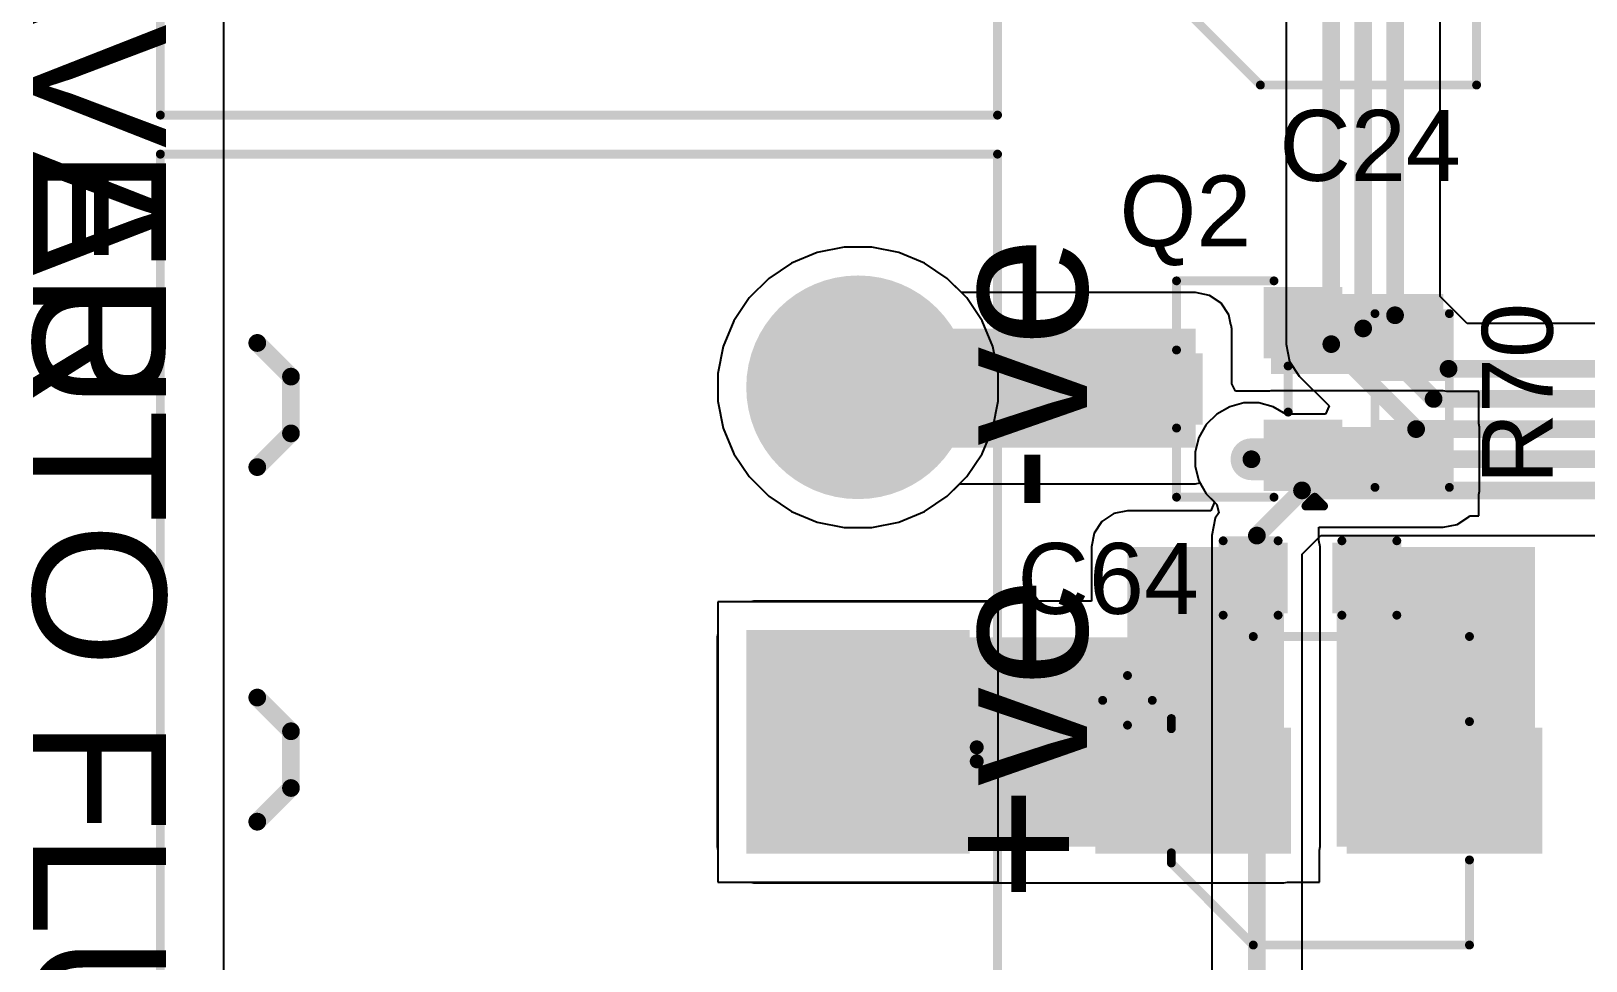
# Model space of a CAD drawing. Header units: millimetres. Extents: x -3 to 5437, y -3 to 5435.
# Drawn here: x -2.76 to 19.53, y 65.99 to 79.31 of the extents above; entities that cross this region are included whole.
import ezdxf

# ---------------------------------------------------------------- set-up
doc = ezdxf.new("R2010")
doc.units = ezdxf.units.MM
for name, color, linetype in [('BottomLayer', 5, 'Continuous'), ('BottomSolder', 6, 'Continuous'), ('MultiLayer', 9, 'Continuous'), ('PadHoleLayer', 156, 'Continuous'), ('TopLayer', 1, 'Continuous'), ('TopOverlay', 2, 'Continuous'), ('TopPaste', 8, 'Continuous'), ('TopSolder', 216, 'Continuous'), ('ViaHoleLayer', 16, 'Continuous')]:
    doc.layers.add(name, color=color, linetype=linetype)
doc.styles.add('Arial', font='', dxfattribs={"height": 0.2})
doc.styles.get('Arial').set_extended_font_data('Arial')

# ---------------------------------------------------------------- blocks, each defined once
blk = doc.blocks.new('____23_118')
at = {"layer": 'TopLayer'}
for points in [[(-0.41, 1.46), (0.41, 1.46), (0.41, 0.54), (-0.41, 0.54)], [(-1.36, -0.54), (-0.54, -0.54), (-0.54, -1.46), (-1.36, -1.46)], [(0.54, -0.54), (1.36, -0.54), (1.36, -1.46), (0.54, -1.46)]]:
    blk.add_hatch(color=1, dxfattribs=at).paths.add_polyline_path(points)
at = {"layer": 'TopPaste'}
for points in [[(-0.41, 1.46), (0.41, 1.46), (0.41, 0.54), (-0.41, 0.54)], [(-1.36, -0.54), (-0.54, -0.54), (-0.54, -1.46), (-1.36, -1.46)], [(0.54, -0.54), (1.36, -0.54), (1.36, -1.46), (0.54, -1.46)]]:
    blk.add_hatch(color=8, dxfattribs=at).paths.add_polyline_path(points)
at = {"layer": 'TopSolder'}
for points in [[(-0.512, 1.562), (0.512, 1.562), (0.512, 0.438), (-0.512, 0.438)], [(-1.462, -0.438), (-0.438, -0.438), (-0.438, -1.562), (-1.462, -1.562)], [(0.438, -0.438), (1.462, -0.438), (1.462, -1.562), (0.438, -1.562)]]:
    blk.add_hatch(color=216, dxfattribs=at).paths.add_polyline_path(points)
at = {"layer": 'TopOverlay', "const_width": 0.127}
for points in [[(-1.549, 0.813), (-1.549, -0.584)], [(-1.549, 0.813), (-0.559, 0.813)], [(0.559, 0.813), (1.549, 0.813)], [(1.549, 0.813), (1.549, -0.584)], [(-0.33, -0.787), (0.33, -0.787)], [(-1.676, -1.041), (-1.549, -1.168)], [(-1.676, -1.041), (-1.676, -1.295)], [(-1.549, -1.168), (-1.676, -1.295)]]:
    blk.add_lwpolyline(points, dxfattribs=at)
at = {"layer": 'TopOverlay', "const_width": 0.0635}
for points in [[(-1.581, 0.813, 1), (-1.518, 0.813, 1)], [(-1.581, 0.813, 1), (-1.518, 0.813, 1)], [(-0.591, 0.813, 1), (-0.527, 0.813, 1)], [(0.527, 0.813, 1), (0.591, 0.813, 1)], [(1.518, 0.813, 1), (1.581, 0.813, 1)], [(1.518, 0.813, 1), (1.581, 0.813, 1)], [(-1.581, -0.584, 1), (-1.518, -0.584, 1)], [(1.518, -0.584, 1), (1.581, -0.584, 1)], [(-0.362, -0.787, 1), (-0.298, -0.787, 1)], [(0.298, -0.787, 1), (0.362, -0.787, 1)], [(-1.708, -1.041, 1), (-1.645, -1.041, 1)], [(-1.708, -1.041, 1), (-1.645, -1.041, 1)], [(-1.581, -1.168, 1), (-1.518, -1.168, 1)], [(-1.581, -1.168, 1), (-1.518, -1.168, 1)], [(-1.708, -1.295, 1), (-1.645, -1.295, 1)], [(-1.708, -1.295, 1), (-1.645, -1.295, 1)]]:
    blk.add_lwpolyline(points, format="xyb", close=True, dxfattribs=at)
blk = doc.blocks.new('RES_0603_130')
at = {"layer": 'TopLayer'}
for points in [[(-0.381, 0.4445), (-0.381, -0.4445), (-1.143, -0.4445), (-1.143, 0.4445)], [(1.143, 0.4445), (1.143, -0.4445), (0.381, -0.4445), (0.381, 0.4445)]]:
    blk.add_hatch(color=1, dxfattribs=at).paths.add_polyline_path(points)
at = {"layer": 'TopPaste'}
for points in [[(-0.381, 0.4445), (-0.381, -0.4445), (-1.143, -0.4445), (-1.143, 0.4445)], [(1.143, 0.4445), (1.143, -0.4445), (0.381, -0.4445), (0.381, 0.4445)]]:
    blk.add_hatch(color=8, dxfattribs=at).paths.add_polyline_path(points)
at = {"layer": 'TopSolder'}
for points in [[(-0.2794, 0.5461), (-0.2794, -0.5461), (-1.2446, -0.5461), (-1.2446, 0.5461)], [(1.2446, 0.5461), (1.2446, -0.5461), (0.2794, -0.5461), (0.2794, 0.5461)]]:
    blk.add_hatch(color=216, dxfattribs=at).paths.add_polyline_path(points)
at = {"layer": 'TopOverlay', "const_width": 0.127}
for points in [[(-1.2446, 0.5334), (1.2446, 0.5334)], [(-1.2446, 0.5334), (-1.2446, -0.5334)], [(1.2446, 0.5334), (1.2446, -0.5334)], [(-1.2446, -0.5334), (1.2446, -0.5334)]]:
    blk.add_lwpolyline(points, dxfattribs=at)
at = {"layer": 'TopOverlay', "const_width": 0.0635}
for points in [[(-1.27635, 0.5334, 1), (-1.21285, 0.5334, 1)], [(-1.27635, 0.5334, 1), (-1.21285, 0.5334, 1)], [(1.21285, 0.5334, 1), (1.27635, 0.5334, 1)], [(1.21285, 0.5334, 1), (1.27635, 0.5334, 1)], [(-1.27635, -0.5334, 1), (-1.21285, -0.5334, 1)], [(-1.27635, -0.5334, 1), (-1.21285, -0.5334, 1)], [(1.21285, -0.5334, 1), (1.27635, -0.5334, 1)], [(1.21285, -0.5334, 1), (1.27635, -0.5334, 1)]]:
    blk.add_lwpolyline(points, format="xyb", close=True, dxfattribs=at)
blk = doc.blocks.new('C__0603_133')
at = {"layer": 'TopLayer'}
for points in [[(-0.381, 0.445), (-0.381, -0.445), (-1.143, -0.445), (-1.143, 0.445)], [(1.143, 0.445), (1.143, -0.445), (0.381, -0.445), (0.381, 0.445)]]:
    blk.add_hatch(color=1, dxfattribs=at).paths.add_polyline_path(points)
at = {"layer": 'TopPaste'}
for points in [[(-0.381, 0.445), (-0.381, -0.445), (-1.143, -0.445), (-1.143, 0.445)], [(1.143, 0.445), (1.143, -0.445), (0.381, -0.445), (0.381, 0.445)]]:
    blk.add_hatch(color=8, dxfattribs=at).paths.add_polyline_path(points)
at = {"layer": 'TopSolder'}
for points in [[(-0.321, 0.504), (-0.321, -0.504), (-1.203, -0.504), (-1.203, 0.504)], [(1.203, 0.504), (1.203, -0.504), (0.321, -0.504), (0.321, 0.504)]]:
    blk.add_hatch(color=216, dxfattribs=at).paths.add_polyline_path(points)
at = {"layer": 'TopOverlay', "const_width": 0.127}
for points in [[(-1.245, -0.533), (-1.245, 0.533)], [(-1.245, 0.533), (-0.457, 0.533)], [(0.457, 0.533), (1.245, 0.533)], [(1.245, -0.533), (1.245, 0.533)], [(-1.245, -0.533), (-0.457, -0.533)], [(0.457, -0.533), (1.245, -0.533)]]:
    blk.add_lwpolyline(points, dxfattribs=at)
at = {"layer": 'TopOverlay', "const_width": 0.0635}
for points in [[(-1.276, 0.533, 1), (-1.213, 0.533, 1)], [(-1.276, 0.533, 1), (-1.213, 0.533, 1)], [(-0.489, 0.533, 1), (-0.425, 0.533, 1)], [(0.425, 0.533, 1), (0.489, 0.533, 1)], [(1.213, 0.533, 1), (1.276, 0.533, 1)], [(1.213, 0.533, 1), (1.276, 0.533, 1)], [(-1.276, -0.533, 1), (-1.213, -0.533, 1)], [(-1.276, -0.533, 1), (-1.213, -0.533, 1)], [(-0.489, -0.533, 1), (-0.425, -0.533, 1)], [(0.425, -0.533, 1), (0.489, -0.533, 1)], [(1.213, -0.533, 1), (1.276, -0.533, 1)], [(1.213, -0.533, 1), (1.276, -0.533, 1)]]:
    blk.add_lwpolyline(points, format="xyb", close=True, dxfattribs=at)
blk = doc.blocks.new('TBP01R1_508_02BE_343')
at = {"layer": 'BottomLayer'}
blk.add_hatch(color=5, dxfattribs=at).paths.add_polyline_path([(-4.04, 1.5), (-1.04, 1.5), (-1.04, -1.5), (-4.04, -1.5)])
h = blk.add_hatch(color=5, dxfattribs=at)
edge = h.paths.add_edge_path()
edge.add_arc((2.54, 0), 1.5, 0, 360)
at = {"layer": 'BottomSolder'}
blk.add_hatch(color=6, dxfattribs=at).paths.add_polyline_path([(-4.142, 1.602), (-0.938, 1.602), (-0.938, -1.602), (-4.142, -1.602)])
h = blk.add_hatch(color=6, dxfattribs=at)
edge = h.paths.add_edge_path()
edge.add_arc((2.54, 0), 1.602, 0, 360)
at = {"layer": 'MultiLayer'}
blk.add_hatch(color=9, dxfattribs=at).paths.add_polyline_path([(-4.04, 1.5), (-1.04, 1.5), (-1.04, -1.5), (-4.04, -1.5)])
h = blk.add_hatch(color=9, dxfattribs=at)
edge = h.paths.add_edge_path()
edge.add_arc((2.54, 0), 1.5, 0, 360)
at = {"layer": 'PadHoleLayer'}
h = blk.add_hatch(color=156, dxfattribs=at)
edge = h.paths.add_edge_path()
edge.add_arc((-2.54, 0), 0.85, 0, 360)
h = blk.add_hatch(color=156, dxfattribs=at)
edge = h.paths.add_edge_path()
edge.add_arc((2.54, 0), 0.85, 0, 360)
at = {"layer": 'TopLayer'}
blk.add_hatch(color=1, dxfattribs=at).paths.add_polyline_path([(-4.04, 1.5), (-1.04, 1.5), (-1.04, -1.5), (-4.04, -1.5)])
h = blk.add_hatch(color=1, dxfattribs=at)
edge = h.paths.add_edge_path()
edge.add_arc((2.54, 0), 1.5, 0, 360)
at = {"layer": 'TopSolder'}
blk.add_hatch(color=216, dxfattribs=at).paths.add_polyline_path([(-4.142, 1.602), (-0.938, 1.602), (-0.938, -1.602), (-4.142, -1.602)])
h = blk.add_hatch(color=216, dxfattribs=at)
edge = h.paths.add_edge_path()
edge.add_arc((2.54, 0), 1.602, 0, 360)
at = {"layer": 'TopOverlay'}
for points, const_width in [([(-5.88, 10), (-5.88, -2)], 0.127), ([(-5.88, 10), (5.88, 10)], 0.127), ([(5.88, 10), (5.88, -2)], 0.127), ([(-3.683, 8.611), (-3.2, 8.128)], 0.254), ([(-1.905, 8.611), (-2.388, 8.128)], 0.254), ([(1.397, 8.611), (1.88, 8.128)], 0.254), ([(1.397, 8.611), (1.88, 8.128)], 0.254), ([(3.175, 8.611), (2.692, 8.128)], 0.254), ([(3.175, 8.611), (2.692, 8.128)], 0.254), ([(-3.2, 8.128), (-2.388, 8.128)], 0.254), ([(1.88, 8.128), (2.692, 8.128)], 0.254), ([(1.88, 8.128), (2.692, 8.128)], 0.254), ([(-5.88, -2), (5.88, -2)], 0.127)]:
    blk.add_lwpolyline(points, dxfattribs=dict(at, const_width=const_width))
for points, const_width in [([(-5.912, 10, 1), (-5.848, 10, 1)], 0.0635), ([(-5.912, 10, 1), (-5.848, 10, 1)], 0.0635), ([(5.848, 10, 1), (5.912, 10, 1)], 0.0635), ([(5.848, 10, 1), (5.912, 10, 1)], 0.0635), ([(-3.747, 8.611, 1), (-3.619, 8.611, 1)], 0.127), ([(-1.968, 8.611, 1), (-1.841, 8.611, 1)], 0.127), ([(1.333, 8.611, 1), (1.46, 8.611, 1)], 0.127), ([(1.333, 8.611, 1), (1.46, 8.611, 1)], 0.127), ([(3.111, 8.611, 1), (3.239, 8.611, 1)], 0.127), ([(3.111, 8.611, 1), (3.239, 8.611, 1)], 0.127), ([(-3.264, 8.128, 1), (-3.137, 8.128, 1)], 0.127), ([(-3.264, 8.128, 1), (-3.137, 8.128, 1)], 0.127), ([(-2.451, 8.128, 1), (-2.324, 8.128, 1)], 0.127), ([(-2.451, 8.128, 1), (-2.324, 8.128, 1)], 0.127), ([(1.816, 8.128, 1), (1.943, 8.128, 1)], 0.127), ([(1.816, 8.128, 1), (1.943, 8.128, 1)], 0.127), ([(1.816, 8.128, 1), (1.943, 8.128, 1)], 0.127), ([(1.816, 8.128, 1), (1.943, 8.128, 1)], 0.127), ([(2.629, 8.128, 1), (2.756, 8.128, 1)], 0.127), ([(2.629, 8.128, 1), (2.756, 8.128, 1)], 0.127), ([(2.629, 8.128, 1), (2.756, 8.128, 1)], 0.127), ([(2.629, 8.128, 1), (2.756, 8.128, 1)], 0.127), ([(-2.618, -1.702, 1), (-2.818, -1.702, 1)], 0.2), ([(-2.868, -1.702, 1), (-2.768, -1.702, 1)], 0.1), ([(-2.668, -1.702, 1), (-2.568, -1.702, 1)], 0.1), ([(-5.912, -2, 1), (-5.848, -2, 1)], 0.0635), ([(-5.912, -2, 1), (-5.848, -2, 1)], 0.0635), ([(5.848, -2, 1), (5.912, -2, 1)], 0.0635), ([(5.848, -2, 1), (5.912, -2, 1)], 0.0635)]:
    blk.add_lwpolyline(points, format="xyb", close=True, dxfattribs=dict(at, const_width=const_width))
blk = doc.blocks.new('TBP01R1_508_02BE_344')
at = {"layer": 'BottomLayer'}
blk.add_hatch(color=5, dxfattribs=at).paths.add_polyline_path([(-4.04, 1.5), (-1.04, 1.5), (-1.04, -1.5), (-4.04, -1.5)])
h = blk.add_hatch(color=5, dxfattribs=at)
edge = h.paths.add_edge_path()
edge.add_arc((2.54, 0), 1.5, 0, 360)
at = {"layer": 'BottomSolder'}
blk.add_hatch(color=6, dxfattribs=at).paths.add_polyline_path([(-4.142, 1.602), (-0.938, 1.602), (-0.938, -1.602), (-4.142, -1.602)])
h = blk.add_hatch(color=6, dxfattribs=at)
edge = h.paths.add_edge_path()
edge.add_arc((2.54, 0), 1.602, 0, 360)
at = {"layer": 'MultiLayer'}
blk.add_hatch(color=9, dxfattribs=at).paths.add_polyline_path([(-4.04, 1.5), (-1.04, 1.5), (-1.04, -1.5), (-4.04, -1.5)])
h = blk.add_hatch(color=9, dxfattribs=at)
edge = h.paths.add_edge_path()
edge.add_arc((2.54, 0), 1.5, 0, 360)
at = {"layer": 'PadHoleLayer'}
h = blk.add_hatch(color=156, dxfattribs=at)
edge = h.paths.add_edge_path()
edge.add_arc((-2.54, 0), 0.85, 0, 360)
h = blk.add_hatch(color=156, dxfattribs=at)
edge = h.paths.add_edge_path()
edge.add_arc((2.54, 0), 0.85, 0, 360)
at = {"layer": 'TopLayer'}
blk.add_hatch(color=1, dxfattribs=at).paths.add_polyline_path([(-4.04, 1.5), (-1.04, 1.5), (-1.04, -1.5), (-4.04, -1.5)])
h = blk.add_hatch(color=1, dxfattribs=at)
edge = h.paths.add_edge_path()
edge.add_arc((2.54, 0), 1.5, 0, 360)
at = {"layer": 'TopSolder'}
blk.add_hatch(color=216, dxfattribs=at).paths.add_polyline_path([(-4.142, 1.602), (-0.938, 1.602), (-0.938, -1.602), (-4.142, -1.602)])
h = blk.add_hatch(color=216, dxfattribs=at)
edge = h.paths.add_edge_path()
edge.add_arc((2.54, 0), 1.602, 0, 360)
at = {"layer": 'TopOverlay'}
for points, const_width in [([(-5.88, 10), (5.88, 10)], 0.127), ([(-5.88, 10), (-5.88, -2)], 0.127), ([(5.88, 10), (5.88, -2)], 0.127), ([(-3.683, 8.611), (-3.2, 8.128)], 0.254), ([(-1.905, 8.611), (-2.388, 8.128)], 0.254), ([(1.397, 8.611), (1.88, 8.128)], 0.254), ([(1.397, 8.611), (1.88, 8.128)], 0.254), ([(3.175, 8.611), (2.692, 8.128)], 0.254), ([(3.175, 8.611), (2.692, 8.128)], 0.254), ([(-3.2, 8.128), (-2.388, 8.128)], 0.254), ([(1.88, 8.128), (2.692, 8.128)], 0.254), ([(1.88, 8.128), (2.692, 8.128)], 0.254), ([(-5.88, -2), (5.88, -2)], 0.127)]:
    blk.add_lwpolyline(points, dxfattribs=dict(at, const_width=const_width))
for points, const_width in [([(-5.912, 10, 1), (-5.848, 10, 1)], 0.0635), ([(-5.912, 10, 1), (-5.848, 10, 1)], 0.0635), ([(5.848, 10, 1), (5.912, 10, 1)], 0.0635), ([(5.848, 10, 1), (5.912, 10, 1)], 0.0635), ([(-3.747, 8.611, 1), (-3.619, 8.611, 1)], 0.127), ([(-1.968, 8.611, 1), (-1.841, 8.611, 1)], 0.127), ([(1.333, 8.611, 1), (1.46, 8.611, 1)], 0.127), ([(1.333, 8.611, 1), (1.46, 8.611, 1)], 0.127), ([(3.111, 8.611, 1), (3.239, 8.611, 1)], 0.127), ([(3.111, 8.611, 1), (3.239, 8.611, 1)], 0.127), ([(-3.264, 8.128, 1), (-3.137, 8.128, 1)], 0.127), ([(-3.264, 8.128, 1), (-3.137, 8.128, 1)], 0.127), ([(-2.451, 8.128, 1), (-2.324, 8.128, 1)], 0.127), ([(-2.451, 8.128, 1), (-2.324, 8.128, 1)], 0.127), ([(1.816, 8.128, 1), (1.943, 8.128, 1)], 0.127), ([(1.816, 8.128, 1), (1.943, 8.128, 1)], 0.127), ([(1.816, 8.128, 1), (1.943, 8.128, 1)], 0.127), ([(1.816, 8.128, 1), (1.943, 8.128, 1)], 0.127), ([(2.629, 8.128, 1), (2.756, 8.128, 1)], 0.127), ([(2.629, 8.128, 1), (2.756, 8.128, 1)], 0.127), ([(2.629, 8.128, 1), (2.756, 8.128, 1)], 0.127), ([(2.629, 8.128, 1), (2.756, 8.128, 1)], 0.127), ([(-2.618, -1.702, 1), (-2.818, -1.702, 1)], 0.2), ([(-2.868, -1.702, 1), (-2.768, -1.702, 1)], 0.1), ([(-2.668, -1.702, 1), (-2.568, -1.702, 1)], 0.1), ([(-5.912, -2, 1), (-5.848, -2, 1)], 0.0635), ([(-5.912, -2, 1), (-5.848, -2, 1)], 0.0635), ([(5.848, -2, 1), (5.912, -2, 1)], 0.0635), ([(5.848, -2, 1), (5.912, -2, 1)], 0.0635)]:
    blk.add_lwpolyline(points, format="xyb", close=True, dxfattribs=dict(at, const_width=const_width))
blk = doc.blocks.new('RVT1E100M0405__358')
at = {"layer": 'TopLayer'}
for points in [[(-3.1, 0.8), (-0.5, 0.8), (-0.5, -0.8), (-3.1, -0.8)], [(0.5, 0.8), (3.1, 0.8), (3.1, -0.8), (0.5, -0.8)]]:
    blk.add_hatch(color=1, dxfattribs=at).paths.add_polyline_path(points)
at = {"layer": 'TopPaste'}
for points in [[(-3.1, 0.8), (-0.5, 0.8), (-0.5, -0.8), (-3.1, -0.8)], [(0.5, 0.8), (3.1, 0.8), (3.1, -0.8), (0.5, -0.8)]]:
    blk.add_hatch(color=8, dxfattribs=at).paths.add_polyline_path(points)
at = {"layer": 'TopSolder'}
for points in [[(-3.202, 0.902), (-0.398, 0.902), (-0.398, -0.902), (-3.202, -0.902)], [(0.398, 0.902), (3.202, 0.902), (3.202, -0.902), (0.398, -0.902)]]:
    blk.add_hatch(color=216, dxfattribs=at).paths.add_polyline_path(points)
at = {"layer": 'TopOverlay', "const_width": 0.127}
for points in [[(-2.115, 1.035), (-0.94, 2.21)], [(-0.94, 2.21), (2.159, 2.21)], [(2.159, 0.991), (2.159, 2.21)], [(-2.743, 0.94), (-2.743, 1.651)], [(-3.099, 1.295), (-2.388, 1.295)], [(-2.115, 0.889), (-2.115, 1.035)], [(-2.115, -1.035), (-2.115, -0.889)], [(-2.115, -1.035), (-0.94, -2.21)], [(2.159, -2.21), (2.159, -0.991)], [(-0.94, -2.21), (2.159, -2.21)]]:
    blk.add_lwpolyline(points, dxfattribs=at)
at = {"layer": 'TopOverlay', "const_width": 0.0635}
for points in [[(-0.972, 2.21, 1), (-0.908, 2.21, 1)], [(-0.972, 2.21, 1), (-0.908, 2.21, 1)], [(2.127, 2.21, 1), (2.191, 2.21, 1)], [(2.127, 2.21, 1), (2.191, 2.21, 1)], [(-2.775, 1.651, 1), (-2.711, 1.651, 1)], [(-3.131, 1.295, 1), (-3.067, 1.295, 1)], [(-2.419, 1.295, 1), (-2.356, 1.295, 1)], [(-2.775, 0.94, 1), (-2.711, 0.94, 1)], [(-2.146, 1.035, 1), (-2.083, 1.035, 1)], [(-2.146, 1.035, 1), (-2.083, 1.035, 1)], [(-2.146, 0.889, 1), (-2.083, 0.889, 1)], [(2.127, 0.991, 1), (2.191, 0.991, 1)], [(-2.146, -0.889, 1), (-2.083, -0.889, 1)], [(-2.146, -1.035, 1), (-2.083, -1.035, 1)], [(-2.146, -1.035, 1), (-2.083, -1.035, 1)], [(2.127, -0.991, 1), (2.191, -0.991, 1)], [(-0.972, -2.21, 1), (-0.908, -2.21, 1)], [(-0.972, -2.21, 1), (-0.908, -2.21, 1)], [(2.127, -2.21, 1), (2.191, -2.21, 1)], [(2.127, -2.21, 1), (2.191, -2.21, 1)]]:
    blk.add_lwpolyline(points, format="xyb", close=True, dxfattribs=at)
blk = doc.blocks.new('RVT1E100M0405__380')
at = {"layer": 'TopLayer'}
for points in [[(-3.1, 0.8), (-0.5, 0.8), (-0.5, -0.8), (-3.1, -0.8)], [(0.5, 0.8), (3.1, 0.8), (3.1, -0.8), (0.5, -0.8)]]:
    blk.add_hatch(color=1, dxfattribs=at).paths.add_polyline_path(points)
at = {"layer": 'TopPaste'}
for points in [[(-3.1, 0.8), (-0.5, 0.8), (-0.5, -0.8), (-3.1, -0.8)], [(0.5, 0.8), (3.1, 0.8), (3.1, -0.8), (0.5, -0.8)]]:
    blk.add_hatch(color=8, dxfattribs=at).paths.add_polyline_path(points)
at = {"layer": 'TopSolder'}
for points in [[(-3.202, 0.902), (-0.398, 0.902), (-0.398, -0.902), (-3.202, -0.902)], [(0.398, 0.902), (3.202, 0.902), (3.202, -0.902), (0.398, -0.902)]]:
    blk.add_hatch(color=216, dxfattribs=at).paths.add_polyline_path(points)
at = {"layer": 'TopOverlay', "const_width": 0.127}
for points in [[(-2.115, 1.035), (-0.94, 2.21)], [(-0.94, 2.21), (2.159, 2.21)], [(2.159, 0.991), (2.159, 2.21)], [(-2.743, 0.94), (-2.743, 1.651)], [(-3.099, 1.295), (-2.388, 1.295)], [(-2.115, 0.889), (-2.115, 1.035)], [(-2.115, -1.035), (-2.115, -0.889)], [(-2.115, -1.035), (-0.94, -2.21)], [(2.159, -2.21), (2.159, -0.991)], [(-0.94, -2.21), (2.159, -2.21)]]:
    blk.add_lwpolyline(points, dxfattribs=at)
at = {"layer": 'TopOverlay', "const_width": 0.0635}
for points in [[(-0.972, 2.21, 1), (-0.908, 2.21, 1)], [(-0.972, 2.21, 1), (-0.908, 2.21, 1)], [(2.127, 2.21, 1), (2.191, 2.21, 1)], [(2.127, 2.21, 1), (2.191, 2.21, 1)], [(-2.775, 1.651, 1), (-2.711, 1.651, 1)], [(-3.131, 1.295, 1), (-3.067, 1.295, 1)], [(-2.419, 1.295, 1), (-2.356, 1.295, 1)], [(-2.775, 0.94, 1), (-2.711, 0.94, 1)], [(-2.146, 1.035, 1), (-2.083, 1.035, 1)], [(-2.146, 1.035, 1), (-2.083, 1.035, 1)], [(-2.146, 0.889, 1), (-2.083, 0.889, 1)], [(2.127, 0.991, 1), (2.191, 0.991, 1)], [(-2.146, -0.889, 1), (-2.083, -0.889, 1)], [(-2.146, -1.035, 1), (-2.083, -1.035, 1)], [(-2.146, -1.035, 1), (-2.083, -1.035, 1)], [(2.127, -0.991, 1), (2.191, -0.991, 1)], [(-0.972, -2.21, 1), (-0.908, -2.21, 1)], [(-0.972, -2.21, 1), (-0.908, -2.21, 1)], [(2.127, -2.21, 1), (2.191, -2.21, 1)], [(2.127, -2.21, 1), (2.191, -2.21, 1)]]:
    blk.add_lwpolyline(points, format="xyb", close=True, dxfattribs=at)

msp = doc.modelspace()

# ---------------------------------------------------------------- hatches: boundary and pattern name
at = {"layer": 'BottomLayer'}
h = msp.add_hatch(color=5, dxfattribs=at)
edge = h.paths.add_edge_path()
edge.add_arc((14.731, 73.177), 0.3, 0, 360)
h = msp.add_hatch(color=5, dxfattribs=at)
edge = h.paths.add_edge_path()
edge.add_arc((17.472, 71.502), 0.3, 0, 360)
h = msp.add_hatch(color=5, dxfattribs=at)
edge = h.paths.add_edge_path()
edge.add_arc((18.288, 71.502), 0.3, 0, 360)
h = msp.add_hatch(color=5, dxfattribs=at)
edge = h.paths.add_edge_path()
edge.add_arc((17.472, 70.716), 0.3, 0, 360)
h = msp.add_hatch(color=5, dxfattribs=at)
edge = h.paths.add_edge_path()
edge.add_arc((18.288, 70.716), 0.3, 0, 360)
at = {"layer": 'TopLayer'}
for points in [[(15.01, 74.4), (17.48, 74.4), (17.48, 75.543), (15.01, 75.543)], [(8.14, 73.344), (13.93, 73.344), (13.93, 75.046), (8.14, 75.046)], [(15.01, 72.72), (17.48, 72.72), (17.48, 73.638), (15.01, 73.638)], [(14.731, 72.877), (15.469, 72.877), (15.469, 73.477), (14.731, 73.477)], [(12.954, 69.129), (15.197, 69.129), (15.197, 71.921), (12.954, 71.921)], [(15.951, 67.629), (18.797, 67.629), (18.797, 71.921), (15.951, 71.921)], [(7.591, 67.628), (15.197, 67.628), (15.197, 70.628), (7.591, 70.628)]]:
    msp.add_hatch(color=1, dxfattribs=at).paths.add_polyline_path(points)
h = msp.add_hatch(color=1, dxfattribs=at)
edge = h.paths.add_edge_path()
edge.add_arc((14.731, 73.177), 0.3, 0, 360)
h = msp.add_hatch(color=1, dxfattribs=at)
edge = h.paths.add_edge_path()
edge.add_arc((17.472, 71.502), 0.3, 0, 360)
h = msp.add_hatch(color=1, dxfattribs=at)
edge = h.paths.add_edge_path()
edge.add_arc((18.288, 71.502), 0.3, 0, 360)
h = msp.add_hatch(color=1, dxfattribs=at)
edge = h.paths.add_edge_path()
edge.add_arc((17.472, 70.716), 0.3, 0, 360)
h = msp.add_hatch(color=1, dxfattribs=at)
edge = h.paths.add_edge_path()
edge.add_arc((18.288, 70.716), 0.3, 0, 360)
at = {"layer": 'ViaHoleLayer'}
h = msp.add_hatch(color=16, dxfattribs=at)
edge = h.paths.add_edge_path()
edge.add_arc((14.731, 73.177), 0.15, 0, 360)
h = msp.add_hatch(color=16, dxfattribs=at)
edge = h.paths.add_edge_path()
edge.add_arc((17.472, 71.502), 0.15, 0, 360)
h = msp.add_hatch(color=16, dxfattribs=at)
edge = h.paths.add_edge_path()
edge.add_arc((18.288, 71.502), 0.15, 0, 360)
h = msp.add_hatch(color=16, dxfattribs=at)
edge = h.paths.add_edge_path()
edge.add_arc((17.472, 70.716), 0.15, 0, 360)
h = msp.add_hatch(color=16, dxfattribs=at)
edge = h.paths.add_edge_path()
edge.add_arc((18.288, 70.716), 0.15, 0, 360)

# ---------------------------------------------------------------- linework, layer by layer
at = {"layer": 'BottomLayer'}
for p, q in [((0.003, 2.754), (0.003, 115.689)), ((17.437, 75.508), (17.437, 110.03)), ((15.228, 84.76), (15.228, 74.826)), ((8.505, 76.139), (8.14, 75.987)), ((8.893, 76.216), (8.505, 76.139)), ((9.289, 76.216), (8.893, 76.216)), ((9.677, 76.139), (9.289, 76.216)), ((10.042, 75.987), (9.677, 76.139)), ((8.14, 75.987), (7.811, 75.768)), ((10.371, 75.768), (10.042, 75.987)), ((7.811, 75.768), (7.531, 75.488)), ((10.651, 75.488), (10.371, 75.768)), ((7.531, 75.488), (7.312, 75.159)), ((10.871, 75.159), (10.651, 75.488)), ((17.825, 75.12), (17.437, 75.508)), ((7.312, 75.159), (7.16, 74.794)), ((11.022, 74.794), (10.871, 75.159)), ((64.107, 75.12), (17.825, 75.12)), ((7.16, 74.794), (7.083, 74.406)), ((11.099, 74.406), (11.022, 74.794)), ((15.228, 74.826), (15.277, 74.578)), ((15.277, 74.578), (15.417, 74.368)), ((7.083, 74.406), (7.083, 74.01)), ((11.099, 74.01), (11.099, 74.406)), ((15.417, 74.368), (15.843, 73.942)), ((7.083, 74.01), (7.16, 73.622)), ((11.022, 73.622), (11.099, 74.01)), ((14.234, 73.824), (14.084, 73.674)), ((14.419, 73.93), (14.234, 73.824)), ((14.624, 73.985), (14.419, 73.93)), ((14.837, 73.985), (14.624, 73.985)), ((15.042, 73.93), (14.837, 73.985)), ((15.225, 73.825), (15.042, 73.93)), ((15.794, 73.825), (15.225, 73.825)), ((15.843, 73.942), (15.794, 73.825)), ((7.16, 73.622), (7.312, 73.257)), ((10.871, 73.257), (11.022, 73.622)), ((14.084, 73.674), (13.978, 73.489)), ((13.978, 73.489), (13.923, 73.284)), ((7.312, 73.257), (7.531, 72.928)), ((10.651, 72.928), (10.871, 73.257)), ((13.923, 73.284), (13.923, 73.071)), ((7.531, 72.928), (7.811, 72.648)), ((10.371, 72.648), (10.651, 72.928)), ((13.923, 73.071), (13.978, 72.866)), ((13.978, 72.866), (14.084, 72.681)), ((14.084, 72.681), (14.234, 72.531)), ((7.811, 72.648), (8.14, 72.428)), ((10.042, 72.428), (10.371, 72.648)), ((14.234, 72.531), (14.263, 72.41)), ((8.14, 72.428), (8.505, 72.277)), ((8.505, 72.277), (8.893, 72.2)), ((9.289, 72.2), (9.677, 72.277)), ((9.677, 72.277), (10.042, 72.428)), ((14.21, 72.331), (14.161, 72.084)), ((14.263, 72.41), (14.21, 72.331)), ((8.893, 72.2), (9.289, 72.2)), ((14.161, 72.084), (14.161, 61.339)), ((15.456, 71.816), (15.724, 72.084)), ((15.724, 72.084), (38.835, 72.084)), ((15.456, 61.339), (15.456, 71.816)), ((11.099, 71.136), (7.083, 71.136)), ((7.083, 71.136), (7.083, 67.12)), ((11.099, 67.12), (11.099, 71.136)), ((7.083, 67.12), (11.099, 67.12))]:
    msp.add_line(p, q, dxfattribs=at)
at = {"layer": 'BottomLayer', "const_width": 0.254}
for points in [[(16.789, 75.24), (16.789, 110.03)], [(16.332, 75.051), (16.332, 97.607)], [(15.875, 74.826), (15.875, 85.206)], [(16.789, 75.24), (17.557, 74.473)], [(16.332, 75.051), (17.342, 74.041)], [(15.875, 74.826), (17.091, 73.609)], [(17.557, 74.473), (81.635, 74.473)], [(17.342, 74.041), (81.814, 74.041)], [(17.091, 73.609), (81.992, 73.609)], [(14.731, 73.177), (82.208, 73.177)], [(14.808, 72.084), (15.456, 72.731)], [(15.456, 72.731), (93.343, 72.731)], [(14.808, 60.844), (14.808, 72.084)]]:
    msp.add_lwpolyline(points, dxfattribs=at)
at = {"layer": 'BottomLayer', "const_width": 0.127}
for points in [[(16.726, 75.24, 1), (16.853, 75.24, 1)], [(16.726, 75.24, 1), (16.853, 75.24, 1)], [(16.269, 75.051, 1), (16.396, 75.051, 1)], [(16.269, 75.051, 1), (16.396, 75.051, 1)], [(15.812, 74.826, 1), (15.938, 74.826, 1)], [(15.812, 74.826, 1), (15.938, 74.826, 1)], [(17.493, 74.473, 1), (17.62, 74.473, 1)], [(17.493, 74.473, 1), (17.62, 74.473, 1)], [(17.278, 74.041, 1), (17.405, 74.041, 1)], [(17.278, 74.041, 1), (17.405, 74.041, 1)], [(17.028, 73.609, 1), (17.155, 73.609, 1)], [(17.028, 73.609, 1), (17.155, 73.609, 1)], [(14.667, 73.177, 1), (14.794, 73.177, 1)], [(15.392, 72.731, 1), (15.519, 72.731, 1)], [(15.392, 72.731, 1), (15.519, 72.731, 1)], [(14.745, 72.084, 1), (14.872, 72.084, 1)], [(14.745, 72.084, 1), (14.872, 72.084, 1)]]:
    msp.add_lwpolyline(points, format="xyb", close=True, dxfattribs=at)
at = {"layer": 'TopLayer'}
for p, q in [((0.003, 2.754), (0.003, 115.689)), ((8.505, 76.139), (8.14, 75.987)), ((8.893, 76.216), (8.505, 76.139)), ((9.289, 76.216), (8.893, 76.216)), ((9.677, 76.139), (9.289, 76.216)), ((10.042, 75.987), (9.677, 76.139)), ((8.14, 75.987), (7.811, 75.768)), ((10.371, 75.768), (10.042, 75.987)), ((7.811, 75.768), (7.531, 75.488)), ((10.575, 75.564), (10.371, 75.768)), ((13.93, 75.564), (10.575, 75.564)), ((14.128, 75.525), (13.93, 75.564)), ((7.531, 75.488), (7.312, 75.159)), ((14.296, 75.412), (14.128, 75.525)), ((14.409, 75.244), (14.296, 75.412)), ((7.312, 75.159), (7.16, 74.794)), ((14.437, 75.101), (14.409, 75.244)), ((14.438, 75.101), (14.437, 75.101)), ((14.438, 75.096), (14.438, 75.101)), ((14.448, 75.046), (14.438, 75.096)), ((14.448, 74.256), (14.448, 75.046)), ((7.16, 74.794), (7.083, 74.406)), ((7.083, 74.406), (7.083, 74.01)), ((14.502, 74.151), (14.448, 74.256)), ((7.083, 74.01), (7.16, 73.622)), ((14.988, 74.151), (14.502, 74.151)), ((15.01, 74.156), (14.988, 74.151)), ((17.48, 74.156), (15.01, 74.156)), ((17.53, 74.146), (17.48, 74.156)), ((17.988, 74.146), (17.53, 74.146)), ((17.988, 73.688), (17.988, 74.146)), ((7.16, 73.622), (7.312, 73.257)), ((17.998, 73.638), (17.988, 73.688)), ((17.998, 72.72), (17.998, 73.638)), ((7.312, 73.257), (7.531, 72.928)), ((7.531, 72.928), (7.811, 72.648)), ((10.371, 72.648), (10.549, 72.826)), ((10.549, 72.826), (13.93, 72.826)), ((13.93, 72.826), (13.993, 72.839)), ((13.993, 72.839), (14.084, 72.681)), ((14.084, 72.681), (14.199, 72.566)), ((17.988, 72.67), (17.998, 72.72)), ((17.988, 72.368), (17.988, 72.67)), ((7.811, 72.648), (8.14, 72.428)), ((10.042, 72.428), (10.371, 72.648)), ((12.954, 72.439), (12.756, 72.399)), ((14.15, 72.439), (12.954, 72.439)), ((14.199, 72.566), (14.15, 72.439)), ((8.14, 72.428), (8.505, 72.277)), ((8.505, 72.277), (8.893, 72.2)), ((9.289, 72.2), (9.677, 72.277)), ((9.677, 72.277), (10.042, 72.428)), ((12.588, 72.287), (12.475, 72.119)), ((12.756, 72.399), (12.588, 72.287)), ((17.48, 72.202), (17.678, 72.241)), ((17.678, 72.241), (17.846, 72.354)), ((17.846, 72.354), (17.856, 72.368)), ((17.856, 72.368), (17.988, 72.368)), ((8.893, 72.2), (9.289, 72.2)), ((12.475, 72.119), (12.436, 71.921)), ((15.697, 72.011), (15.697, 72.202)), ((15.697, 72.202), (17.48, 72.202)), ((15.715, 71.921), (15.697, 72.011)), ((12.436, 71.921), (12.436, 71.146)), ((15.715, 70.628), (15.715, 71.921)), ((7.541, 71.136), (7.083, 71.136)), ((7.083, 71.136), (7.083, 70.678)), ((7.591, 71.146), (7.541, 71.136)), ((12.436, 71.146), (7.591, 71.146)), ((7.083, 70.678), (7.073, 70.628)), ((7.073, 70.628), (7.073, 67.628)), ((15.715, 67.628), (15.715, 70.628)), ((7.073, 67.628), (7.083, 67.578)), ((7.083, 67.578), (7.083, 67.12)), ((15.705, 67.578), (15.715, 67.628)), ((15.705, 67.12), (15.705, 67.578)), ((7.083, 67.12), (7.541, 67.12)), ((7.541, 67.12), (7.591, 67.11)), ((7.591, 67.11), (15.197, 67.11)), ((15.197, 67.11), (15.25, 67.12)), ((15.25, 67.12), (15.705, 67.12))]:
    msp.add_line(p, q, dxfattribs=at)
at = {"layer": 'TopLayer', "const_width": 0.508}
for points in [[(15.742, 73.173), (15.744, 73.175)], [(15.744, 73.175), (15.799, 73.12)]]:
    msp.add_lwpolyline(points, dxfattribs=at)
at = {"layer": 'TopLayer', "const_width": 0.254}
for points in [[(15.615, 73.173, 1), (15.869, 73.173, 1)], [(15.617, 73.175, 1), (15.871, 73.175, 1)], [(15.617, 73.175, 1), (15.871, 73.175, 1)], [(15.672, 73.12, 1), (15.926, 73.12, 1)]]:
    msp.add_lwpolyline(points, format="xyb", close=True, dxfattribs=at)

# ---------------------------------------------------------------- block references
at = {"rotation": 90}
for name, p in [('TBP01R1_508_02BE_343', (9.091, 83.987)), ('TBP01R1_508_02BE_344', (9.091, 71.668)), ('____23_118', (14.47, 74.183)), ('RES_0603_130', (17.035, 74.019))]:
    msp.add_blockref(name, p, dxfattribs=at)
for name, p in [('RVT1E100M0405__358', (15.799, 80.748)), ('C__0603_133', (15.57, 71.476)), ('RVT1E100M0405__380', (15.697, 68.428))]:
    msp.add_blockref(name, p)

# ---------------------------------------------------------------- texts
at = {"layer": 'TopOverlay', "style": 'Arial'}
for s, height, rotation, p in [('MEM SAVER', 1.905, 270, (-2.735, 89.905)), ('AUTO FLUSH', 1.905, 270, (-2.735, 77.586)), ('-ve', 2.032, 90, (12.374, 72.426)), ('R70', 1.016, 90, (19.05, 72.814)), ('+ve', 2.032, 90, (12.374, 66.838))]:
    msp.add_text(s, height=height, rotation=rotation, dxfattribs=at).set_placement(p)
for s, p in [('C24', (15.13, 77.165)), ('Q2', (12.838, 76.226)), ('C64', (11.376, 70.962))]:
    msp.add_text(s, height=1.016, dxfattribs=at).set_placement(p)

doc.saveas('drawing.dxf')
